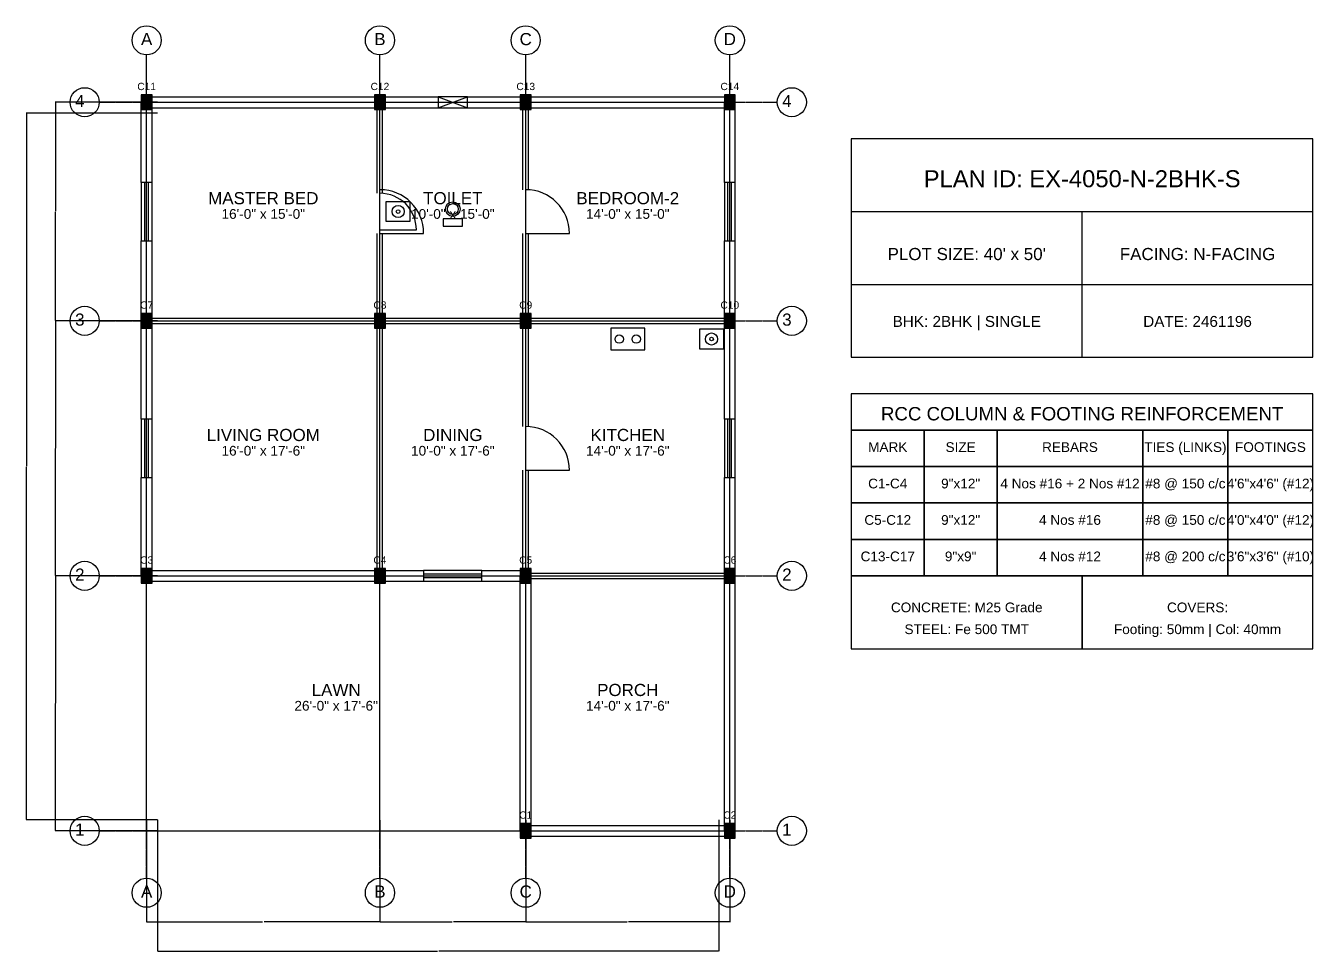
# Model space of a CAD drawing. Header units: inches. Extents: x -134 to 23580, y -99 to 23207.
# Drawn here: x 4900 to 5960, y 7401 to 8163 of the extents above; entities that cross this region are included whole.
import ezdxf
from ezdxf.enums import TextEntityAlignment as Align

# ---------------------------------------------------------------- set-up
doc = ezdxf.new("R2010")
doc.units = ezdxf.units.IN
doc.header["$MEASUREMENT"] = 0
doc.linetypes.add('CENTER', pattern=[2, 1.25, -0.25, 0.25, -0.25])
for name, color, linetype in [('A-COL-HATCH', 251, 'Continuous'), ('A-COLUMN', 1, 'Continuous'), ('A-DIM', 5, 'Continuous'), ('A-DOOR', 30, 'Continuous'), ('A-FIXTURE', 8, 'Continuous'), ('A-TEXT', 2, 'Continuous'), ('A-WALL-EXT', 7, 'Continuous'), ('A-WALL-INT', 9, 'Continuous'), ('A-WINDOW', 4, 'Continuous'), ('S-BEAM-FRAMING', 2, 'Continuous'), ('S-BUBBLE', 4, 'Continuous'), ('S-GRID-CENTER', 8, 'CENTER'), ('S-TABLE', 7, 'Continuous'), ('S-TEXT', 3, 'Continuous')]:
    doc.layers.add(name, color=color, linetype=linetype)
doc.styles.get("Standard").update_dxf_attribs({"font": 'arial.ttf'})
doc.dimstyles.get("Standard").update_dxf_attribs({"dimtxt": 0.18, "dimasz": 0.18, "dimexe": 0.18, "dimexo": 0.0625, "dimgap": 0.09, "dimtad": 0, "dimtih": 1, "dimtoh": 1, "dimdec": 4, "dimzin": 0, "dimdsep": 46, "dimtxsty": 'Standard', "dimcen": 0.09, "dimadec": 0, "dimazin": 0, "dimtfac": 1, "dimtdec": 4, "dimtofl": 0, "dimtmove": 0, "dimatfit": 3, "dimfxl": 1, "dimtolj": 1, "dimtzin": 0, "dimarcsym": 0})

# ---------------------------------------------------------------- blocks, each defined once
blk = doc.blocks.new('*D308')
at = {"layer": 'A-DIM', "color": 0, "lineweight": -2, "transparency": 16777216}
for p, q in [((5000, 7508.9), (5000, 7424.8)), ((5192, 7508.9), (5192, 7424.8)), ((5000.2, 7425), (5095.4, 7425)), ((5191.8, 7425), (5096.6, 7425))]:
    blk.add_line(p, q, dxfattribs=at)
at = {"layer": 'A-DIM', "color": 0, "transparency": 16777216}
for points in [[(5000.2, 7425), (5000.2, 7425), (5000, 7425)], [(5191.8, 7425), (5191.8, 7425), (5192, 7425)]]:
    blk.add_solid(points, dxfattribs=at)
at = {"layer": 'Defpoints', "color": 0, "transparency": 16777216}
for p in [(5000, 7509), (5192, 7509), (5192, 7425)]:
    blk.add_point(p, dxfattribs=at)
at = {"layer": 'A-DIM', "color": 0, "transparency": 16777216, "insert": (5096, 7425), "char_height": 0.18, "attachment_point": 5}
blk.add_mtext('\\A1;192.0000', dxfattribs=at)
blk = doc.blocks.new('*D309')
at = {"layer": 'A-DIM', "color": 0, "lineweight": -2, "transparency": 16777216}
for p, q in [((5192, 7508.9), (5192, 7424.8)), ((5312, 7508.9), (5312, 7424.8)), ((5192.2, 7425), (5251.4, 7425)), ((5311.8, 7425), (5252.6, 7425))]:
    blk.add_line(p, q, dxfattribs=at)
at = {"layer": 'A-DIM', "color": 0, "transparency": 16777216}
for points in [[(5192.2, 7425), (5192.2, 7425), (5192, 7425)], [(5311.8, 7425), (5311.8, 7425), (5312, 7425)]]:
    blk.add_solid(points, dxfattribs=at)
at = {"layer": 'Defpoints', "color": 0, "transparency": 16777216}
for p in [(5192, 7509), (5312, 7509), (5312, 7425)]:
    blk.add_point(p, dxfattribs=at)
at = {"layer": 'A-DIM', "color": 0, "transparency": 16777216, "insert": (5252, 7425), "char_height": 0.18, "attachment_point": 5}
blk.add_mtext('\\A1;120.0000', dxfattribs=at)
blk = doc.blocks.new('*D310')
at = {"layer": 'A-DIM', "color": 0, "lineweight": -2, "transparency": 16777216}
for p, q in [((5312, 7508.9), (5312, 7424.8)), ((5480, 7508.9), (5480, 7424.8)), ((5312.2, 7425), (5395.4, 7425)), ((5479.8, 7425), (5396.6, 7425))]:
    blk.add_line(p, q, dxfattribs=at)
at = {"layer": 'A-DIM', "color": 0, "transparency": 16777216}
for points in [[(5312.2, 7425), (5312.2, 7425), (5312, 7425)], [(5479.8, 7425), (5479.8, 7425), (5480, 7425)]]:
    blk.add_solid(points, dxfattribs=at)
at = {"layer": 'Defpoints', "color": 0, "transparency": 16777216}
for p in [(5312, 7509), (5480, 7509), (5480, 7425)]:
    blk.add_point(p, dxfattribs=at)
at = {"layer": 'A-DIM', "color": 0, "transparency": 16777216, "insert": (5396, 7425), "char_height": 0.18, "attachment_point": 5}
blk.add_mtext('\\A1;168.0000', dxfattribs=at)
blk = doc.blocks.new('*D311')
at = {"layer": 'A-DIM', "color": 0, "lineweight": -2, "transparency": 16777216}
for p, q in [((5009, 7508.9375), (5009, 7400.82)), ((5471, 7508.9375), (5471, 7400.82)), ((5009.18, 7401), (5239.393206, 7401)), ((5470.82, 7401), (5240.606794, 7401))]:
    blk.add_line(p, q, dxfattribs=at)
at = {"layer": 'A-DIM', "color": 0, "transparency": 16777216}
for points in [[(5009.18, 7401.03), (5009.18, 7400.97), (5009, 7401)], [(5470.82, 7401.03), (5470.82, 7400.97), (5471, 7401)]]:
    blk.add_solid(points, dxfattribs=at)
at = {"layer": 'Defpoints', "color": 0, "transparency": 16777216}
for p in [(5009, 7509), (5471, 7509), (5471, 7401)]:
    blk.add_point(p, dxfattribs=at)
at = {"layer": 'A-DIM', "color": 0, "transparency": 16777216, "insert": (5240, 7401), "char_height": 0.18, "attachment_point": 5}
blk.add_mtext('\\A1;462.0000', dxfattribs=at)
blk = doc.blocks.new('*D312')
at = {"layer": 'A-DIM', "color": 0, "lineweight": -2, "transparency": 16777216}
for p, q in [((5008.9, 7710), (4924.8, 7710)), ((4925, 7709.8), (4925, 7605.2)), ((4925, 7500.2), (4925, 7604.8)), ((5008.9, 7500), (4924.8, 7500))]:
    blk.add_line(p, q, dxfattribs=at)
at = {"layer": 'A-DIM', "color": 0, "transparency": 16777216}
for points in [[(4925, 7709.8), (4925, 7709.8), (4925, 7710)], [(4925, 7500.2), (4925, 7500.2), (4925, 7500)]]:
    blk.add_solid(points, dxfattribs=at)
at = {"layer": 'Defpoints', "color": 0, "transparency": 16777216}
for p in [(4925, 7710), (5009, 7710), (5009, 7500)]:
    blk.add_point(p, dxfattribs=at)
at = {"layer": 'A-DIM', "color": 0, "transparency": 16777216, "insert": (4925, 7605), "char_height": 0.18, "attachment_point": 5}
blk.add_mtext('\\A1;210.0000', dxfattribs=at)
blk = doc.blocks.new('*D313')
at = {"layer": 'A-DIM', "color": 0, "lineweight": -2, "transparency": 16777216}
for p, q in [((5008.9, 7920), (4924.8, 7920)), ((4925, 7919.8), (4925, 7815.2)), ((4925, 7710.2), (4925, 7814.8)), ((5008.9, 7710), (4924.8, 7710))]:
    blk.add_line(p, q, dxfattribs=at)
at = {"layer": 'A-DIM', "color": 0, "transparency": 16777216}
for points in [[(4925, 7919.8), (4925, 7919.8), (4925, 7920)], [(4925, 7710.2), (4925, 7710.2), (4925, 7710)]]:
    blk.add_solid(points, dxfattribs=at)
at = {"layer": 'Defpoints', "color": 0, "transparency": 16777216}
for p in [(4925, 7920), (5009, 7920), (5009, 7710)]:
    blk.add_point(p, dxfattribs=at)
at = {"layer": 'A-DIM', "color": 0, "transparency": 16777216, "insert": (4925, 7815), "char_height": 0.18, "attachment_point": 5}
blk.add_mtext('\\A1;210.0000', dxfattribs=at)
blk = doc.blocks.new('*D314')
at = {"layer": 'A-DIM', "color": 0, "lineweight": -2, "transparency": 16777216}
for p, q in [((5008.9, 8100), (4924.8, 8100)), ((4925, 8099.8), (4925, 8010.2)), ((4925, 7920.2), (4925, 8009.8)), ((5008.9, 7920), (4924.8, 7920))]:
    blk.add_line(p, q, dxfattribs=at)
at = {"layer": 'A-DIM', "color": 0, "transparency": 16777216}
for points in [[(4925, 8099.8), (4925, 8099.8), (4925, 8100)], [(4925, 7920.2), (4925, 7920.2), (4925, 7920)]]:
    blk.add_solid(points, dxfattribs=at)
at = {"layer": 'Defpoints', "color": 0, "transparency": 16777216}
for p in [(4925, 8100), (5009, 8100), (5009, 7920)]:
    blk.add_point(p, dxfattribs=at)
at = {"layer": 'A-DIM', "color": 0, "transparency": 16777216, "insert": (4925, 8010), "char_height": 0.18, "attachment_point": 5}
blk.add_mtext('\\A1;180.0000', dxfattribs=at)
blk = doc.blocks.new('*D315')
at = {"layer": 'A-DIM', "color": 0, "lineweight": -2, "transparency": 16777216}
for p, q in [((5008.9, 8091), (4900.8, 8091)), ((4901, 8090.8), (4901, 7800.2)), ((4901, 7509.2), (4901, 7799.8)), ((5008.9, 7509), (4900.8, 7509))]:
    blk.add_line(p, q, dxfattribs=at)
at = {"layer": 'A-DIM', "color": 0, "transparency": 16777216}
for points in [[(4901, 8090.8), (4901, 8090.8), (4901, 8091)], [(4901, 7509.2), (4901, 7509.2), (4901, 7509)]]:
    blk.add_solid(points, dxfattribs=at)
at = {"layer": 'Defpoints', "color": 0, "transparency": 16777216}
for p in [(4901, 8091), (5009, 8091), (5009, 7509)]:
    blk.add_point(p, dxfattribs=at)
at = {"layer": 'A-DIM', "color": 0, "transparency": 16777216, "insert": (4901, 7800), "char_height": 0.18, "attachment_point": 5}
blk.add_mtext('\\A1;582.0000', dxfattribs=at)

msp = doc.modelspace()

# ---------------------------------------------------------------- linework, layer by layer
at = {"layer": 'A-COL-HATCH'}
for points in [[(4995.5, 8094), (5004.5, 8094), (4995.5, 8106), (5004.5, 8106)], [(5187.5, 8094), (5196.5, 8094), (5187.5, 8106), (5196.5, 8106)], [(5307.5, 8094), (5316.5, 8094), (5307.5, 8106), (5316.5, 8106)], [(5475.5, 8094), (5484.5, 8094), (5475.5, 8106), (5484.5, 8106)], [(4995.5, 7914), (5004.5, 7914), (4995.5, 7926), (5004.5, 7926)], [(5187.5, 7914), (5196.5, 7914), (5187.5, 7926), (5196.5, 7926)], [(5307.5, 7914), (5316.5, 7914), (5307.5, 7926), (5316.5, 7926)], [(5475.5, 7914), (5484.5, 7914), (5475.5, 7926), (5484.5, 7926)], [(4995.5, 7704), (5004.5, 7704), (4995.5, 7716), (5004.5, 7716)], [(5187.5, 7704), (5196.5, 7704), (5187.5, 7716), (5196.5, 7716)], [(5307.5, 7704), (5316.5, 7704), (5307.5, 7716), (5316.5, 7716)], [(5475.5, 7704), (5484.5, 7704), (5475.5, 7716), (5484.5, 7716)], [(5307.5, 7494), (5316.5, 7494), (5307.5, 7506), (5316.5, 7506)], [(5475.5, 7494), (5484.5, 7494), (5475.5, 7506), (5484.5, 7506)]]:
    msp.add_solid(points, dxfattribs=at)
at = {"layer": 'A-COLUMN'}
for points in [[(4995.5, 8094), (5004.5, 8094), (5004.5, 8106), (4995.5, 8106)], [(5187.5, 8094), (5196.5, 8094), (5196.5, 8106), (5187.5, 8106)], [(5307.5, 8094), (5316.5, 8094), (5316.5, 8106), (5307.5, 8106)], [(5475.5, 8094), (5484.5, 8094), (5484.5, 8106), (5475.5, 8106)], [(4995.5, 7914), (5004.5, 7914), (5004.5, 7926), (4995.5, 7926)], [(5187.5, 7914), (5196.5, 7914), (5196.5, 7926), (5187.5, 7926)], [(5307.5, 7914), (5316.5, 7914), (5316.5, 7926), (5307.5, 7926)], [(5475.5, 7914), (5484.5, 7914), (5484.5, 7926), (5475.5, 7926)], [(4995.5, 7704), (5004.5, 7704), (5004.5, 7716), (4995.5, 7716)], [(5187.5, 7704), (5196.5, 7704), (5196.5, 7716), (5187.5, 7716)], [(5307.5, 7704), (5316.5, 7704), (5316.5, 7716), (5307.5, 7716)], [(5475.5, 7704), (5484.5, 7704), (5484.5, 7716), (5475.5, 7716)], [(5307.5, 7494), (5316.5, 7494), (5316.5, 7506), (5307.5, 7506)], [(5475.5, 7494), (5484.5, 7494), (5484.5, 7506), (5475.5, 7506)]]:
    msp.add_lwpolyline(points, close=True, dxfattribs=at)
at = {"layer": 'A-DOOR'}
for p, q in [((5192, 7995), (5222, 7995)), ((5192, 7992), (5228, 7992)), ((5312, 7992), (5348, 7992)), ((5312, 7797), (5348, 7797))]:
    msp.add_line(p, q, dxfattribs=at)
for centre, radius in [((5192, 7992), 36), ((5192, 7995), 30), ((5312, 7992), 36), ((5312, 7797), 36)]:
    msp.add_arc(centre, radius, 0, 90, dxfattribs=at)
at = {"layer": 'A-FIXTURE'}
for points in [[(5197, 8002), (5217, 8002), (5217, 8018), (5197, 8018)], [(5244, 7998), (5260, 7998), (5260, 8004), (5244, 8004)], [(5382, 7896), (5410, 7896), (5410, 7914), (5382, 7914)], [(5455, 7897), (5475, 7897), (5475, 7913), (5455, 7913)]]:
    msp.add_lwpolyline(points, close=True, dxfattribs=at)
for centre, radius in [((5207, 8010), 5), ((5252, 8012), 6), ((5252, 8012), 4.5), ((5207, 8010), 1.5), ((5389, 7905), 3.5), ((5403, 7905), 3.5), ((5465, 7905), 5), ((5465, 7905), 1.5)]:
    msp.add_circle(centre, radius, dxfattribs=at)
at = {"layer": 'A-WALL-EXT'}
for p, q in [((4995.5, 8034), (4995.5, 8100)), ((5000, 8104.5), (5192, 8104.5)), ((5004.5, 8034), (5004.5, 8100)), ((5192, 8104.5), (5240, 8104.5)), ((5264, 8104.5), (5312, 8104.5)), ((5312, 8104.5), (5480, 8104.5)), ((5475.5, 8034), (5475.5, 8100)), ((5484.5, 8034), (5484.5, 8100)), ((5000, 8095.5), (5192, 8095.5)), ((5192, 8095.5), (5240, 8095.5)), ((5264, 8095.5), (5312, 8095.5)), ((5312, 8095.5), (5480, 8095.5)), ((5580, 8010), (5960, 8010)), ((5770, 7890), (5770, 8010)), ((4995.5, 7920), (4995.5, 7986)), ((5004.5, 7920), (5004.5, 7986)), ((5475.5, 7920), (5475.5, 7986)), ((5484.5, 7920), (5484.5, 7986)), ((5580, 7950), (5960, 7950)), ((4995.5, 7839), (4995.5, 7920)), ((5004.5, 7839), (5004.5, 7920)), ((5475.5, 7839), (5475.5, 7920)), ((5484.5, 7839), (5484.5, 7920)), ((4995.5, 7710), (4995.5, 7791)), ((5004.5, 7710), (5004.5, 7791)), ((5475.5, 7710), (5475.5, 7791)), ((5484.5, 7710), (5484.5, 7791)), ((5000, 7714.5), (5192, 7714.5)), ((5000, 7705.5), (5192, 7705.5)), ((5192, 7714.5), (5228, 7714.5)), ((5192, 7705.5), (5228, 7705.5)), ((5276, 7714.5), (5312, 7714.5)), ((5276, 7705.5), (5312, 7705.5)), ((5307.5, 7500), (5307.5, 7710)), ((5316.5, 7500), (5316.5, 7710)), ((5475.5, 7500), (5475.5, 7710)), ((5484.5, 7500), (5484.5, 7710)), ((5312, 7504.5), (5480, 7504.5)), ((5312, 7495.5), (5480, 7495.5))]:
    msp.add_line(p, q, dxfattribs=at)
msp.add_lwpolyline([(5580, 7890), (5960, 7890), (5960, 8070), (5580, 8070)], close=True, dxfattribs=at)
at = {"layer": 'A-WALL-INT'}
for p, q in [((5189.75, 8025), (5189.75, 8100)), ((5194.25, 8025), (5194.25, 8100)), ((5309.75, 8028), (5309.75, 8100)), ((5314.25, 8028), (5314.25, 8100)), ((5189.75, 7920), (5189.75, 7992)), ((5194.25, 7920), (5194.25, 7992)), ((5309.75, 7920), (5309.75, 7992)), ((5314.25, 7920), (5314.25, 7992)), ((5000, 7922.25), (5192, 7922.25)), ((5000, 7917.75), (5192, 7917.75)), ((5189.75, 7710), (5189.75, 7920)), ((5192, 7922.25), (5312, 7922.25)), ((5192, 7917.75), (5312, 7917.75)), ((5194.25, 7710), (5194.25, 7920)), ((5309.75, 7833), (5309.75, 7920)), ((5312, 7922.25), (5480, 7922.25)), ((5312, 7917.75), (5480, 7917.75)), ((5314.25, 7833), (5314.25, 7920)), ((5309.75, 7710), (5309.75, 7797)), ((5314.25, 7710), (5314.25, 7797)), ((5312, 7712.25), (5480, 7712.25)), ((5312, 7707.75), (5480, 7707.75))]:
    msp.add_line(p, q, dxfattribs=at)
at = {"layer": 'A-WINDOW'}
for p, q in [((5240, 8095.5), (5264, 8104.5)), ((5240, 8104.5), (5264, 8095.5)), ((4998.5, 7986), (4998.5, 8034)), ((5001.5, 7986), (5001.5, 8034)), ((5478.5, 7986), (5478.5, 8034)), ((5481.5, 7986), (5481.5, 8034)), ((4998.5, 7791), (4998.5, 7839)), ((5001.5, 7791), (5001.5, 7839)), ((5478.5, 7791), (5478.5, 7839)), ((5481.5, 7791), (5481.5, 7839)), ((5228, 7711.5), (5276, 7711.5)), ((5228, 7708.5), (5276, 7708.5))]:
    msp.add_line(p, q, dxfattribs=at)
for points in [[(5240, 8095.5), (5264, 8095.5), (5264, 8104.5), (5240, 8104.5)], [(4995.5, 7986), (5004.5, 7986), (5004.5, 8034), (4995.5, 8034)], [(5475.5, 7986), (5484.5, 7986), (5484.5, 8034), (5475.5, 8034)], [(4995.5, 7791), (5004.5, 7791), (5004.5, 7839), (4995.5, 7839)], [(5475.5, 7791), (5484.5, 7791), (5484.5, 7839), (5475.5, 7839)], [(5228, 7705.5), (5276, 7705.5), (5276, 7714.5), (5228, 7714.5)]]:
    msp.add_lwpolyline(points, close=True, dxfattribs=at)
at = {"layer": 'S-BEAM-FRAMING'}
for p, q in [((5000, 7500), (5000, 8100)), ((5000, 8100), (5480, 8100)), ((5192, 7500), (5192, 8100)), ((5312, 7500), (5312, 8100)), ((5480, 7500), (5480, 8100)), ((5000, 7920), (5480, 7920)), ((5000, 7710), (5480, 7710)), ((5000, 7500), (5480, 7500))]:
    msp.add_line(p, q, dxfattribs=at)
at = {"layer": 'S-BUBBLE'}
for centre in [(5000, 8151), (5192, 8151), (5312, 8151), (5480, 8151), (4949, 8100), (5531, 8100), (4949, 7920), (5531, 7920), (4949, 7710), (5531, 7710), (4949, 7500), (5531, 7500), (5000, 7449), (5192, 7449), (5312, 7449), (5480, 7449)]:
    msp.add_circle(centre, 12, dxfattribs=at)
at = {"layer": 'S-GRID-CENTER'}
for p, q in [((5000, 7461), (5000, 8139)), ((5192, 7461), (5192, 8139)), ((5312, 7461), (5312, 8139)), ((5480, 7461), (5480, 8139)), ((4961, 8100), (5519, 8100)), ((4961, 7920), (5519, 7920)), ((4961, 7710), (5519, 7710)), ((4961, 7500), (5519, 7500))]:
    msp.add_line(p, q, dxfattribs=at)
at = {"layer": 'S-TABLE'}
for points in [[(5580, 7830), (5960, 7830), (5960, 7860), (5580, 7860)], [(5580, 7800), (5640, 7800), (5640, 7830), (5580, 7830)], [(5640, 7800), (5700, 7800), (5700, 7830), (5640, 7830)], [(5700, 7800), (5820, 7800), (5820, 7830), (5700, 7830)], [(5820, 7800), (5890, 7800), (5890, 7830), (5820, 7830)], [(5890, 7800), (5960, 7800), (5960, 7830), (5890, 7830)], [(5580, 7770), (5640, 7770), (5640, 7800), (5580, 7800)], [(5640, 7770), (5700, 7770), (5700, 7800), (5640, 7800)], [(5700, 7770), (5820, 7770), (5820, 7800), (5700, 7800)], [(5820, 7770), (5890, 7770), (5890, 7800), (5820, 7800)], [(5890, 7770), (5960, 7770), (5960, 7800), (5890, 7800)], [(5580, 7740), (5640, 7740), (5640, 7770), (5580, 7770)], [(5640, 7740), (5700, 7740), (5700, 7770), (5640, 7770)], [(5700, 7740), (5820, 7740), (5820, 7770), (5700, 7770)], [(5820, 7740), (5890, 7740), (5890, 7770), (5820, 7770)], [(5890, 7740), (5960, 7740), (5960, 7770), (5890, 7770)], [(5580, 7710), (5640, 7710), (5640, 7740), (5580, 7740)], [(5640, 7710), (5700, 7710), (5700, 7740), (5640, 7740)], [(5700, 7710), (5820, 7710), (5820, 7740), (5700, 7740)], [(5820, 7710), (5890, 7710), (5890, 7740), (5820, 7740)], [(5890, 7710), (5960, 7710), (5960, 7740), (5890, 7740)], [(5580, 7650), (5770, 7650), (5770, 7710), (5580, 7710)], [(5770, 7650), (5960, 7650), (5960, 7710), (5770, 7710)]]:
    msp.add_lwpolyline(points, close=True, dxfattribs=at)

# ---------------------------------------------------------------- texts
at = {"layer": 'A-TEXT'}
for s, height, p in [('C11', 6, (5000, 8110)), ('C12', 6, (5192, 8110)), ('C13', 6, (5312, 8110)), ('C14', 6, (5480, 8110)), ('PLAN ID: EX-4050-N-2BHK-S', 14, (5770, 8030)), ('MASTER BED', 10, (5096, 8016)), ('TOILET', 10, (5252, 8016)), ('BEDROOM-2', 10, (5396, 8016)), ('16\'-0" x 15\'-0"', 8, (5096, 8004)), ('10\'-0" x 15\'-0"', 8, (5252, 8004)), ('14\'-0" x 15\'-0"', 8, (5396, 8004)), ("PLOT SIZE: 40' x 50'", 10, (5675, 7970)), ('FACING: N-FACING', 10, (5865, 7970)), ('C7', 6, (5000, 7930)), ('C8', 6, (5192, 7930)), ('C9', 6, (5312, 7930)), ('C10', 6, (5480, 7930)), ('BHK: 2BHK | SINGLE', 9, (5675, 7915)), ('DATE: 2461196', 9, (5865, 7915)), ('LIVING ROOM', 10, (5096, 7821)), ('DINING', 10, (5252, 7821)), ('KITCHEN', 10, (5396, 7821)), ('16\'-0" x 17\'-6"', 8, (5096, 7809)), ('10\'-0" x 17\'-6"', 8, (5252, 7809)), ('14\'-0" x 17\'-6"', 8, (5396, 7809)), ('C3', 6, (5000, 7720)), ('C4', 6, (5192, 7720)), ('C5', 6, (5312, 7720)), ('C6', 6, (5480, 7720)), ('LAWN', 10, (5156, 7611)), ('PORCH', 10, (5396, 7611)), ('26\'-0" x 17\'-6"', 8, (5156, 7599)), ('14\'-0" x 17\'-6"', 8, (5396, 7599)), ('C1', 6, (5312, 7510)), ('C2', 6, (5480, 7510))]:
    msp.add_text(s, height=height, dxfattribs=at).set_placement(p, align=Align.CENTER)
at = {"layer": 'S-TEXT'}
for s, height, p in [('A', 10, (5000, 8147)), ('B', 10, (5192, 8147)), ('C', 10, (5312, 8147)), ('D', 10, (5480, 8147)), ('4', 10, (4945, 8096)), ('4', 10, (5527, 8096)), ('3', 10, (4945, 7916)), ('3', 10, (5527, 7916)), ('RCC COLUMN & FOOTING REINFORCEMENT', 11, (5770, 7838)), ('MARK', 8, (5610, 7812)), ('SIZE', 8, (5670, 7812)), ('REBARS', 8, (5760, 7812)), ('TIES (LINKS)', 8, (5855, 7812)), ('FOOTINGS', 8, (5925, 7812)), ('C1-C4', 8, (5610, 7782)), ('9"x12"', 8, (5670, 7782)), ('4 Nos #16 + 2 Nos #12', 8, (5760, 7782)), ('#8 @ 150 c/c', 8, (5855, 7782)), ('4\'6"x4\'6" (#12)', 8, (5925, 7782)), ('C5-C12', 8, (5610, 7752)), ('9"x12"', 8, (5670, 7752)), ('4 Nos #16', 8, (5760, 7752)), ('#8 @ 150 c/c', 8, (5855, 7752)), ('4\'0"x4\'0" (#12)', 8, (5925, 7752)), ('C13-C17', 8, (5610, 7722)), ('9"x9"', 8, (5670, 7722)), ('4 Nos #12', 8, (5760, 7722)), ('#8 @ 200 c/c', 8, (5855, 7722)), ('3\'6"x3\'6" (#10)', 8, (5925, 7722)), ('2', 10, (4945, 7706)), ('2', 10, (5527, 7706)), ('CONCRETE: M25 Grade', 8, (5675, 7680)), ('COVERS:', 8, (5865, 7680)), ('STEEL: Fe 500 TMT', 8, (5675, 7662)), ('Footing: 50mm | Col: 40mm', 8, (5865, 7662)), ('1', 10, (4945, 7496)), ('1', 10, (5527, 7496)), ('A', 10, (5000, 7445)), ('B', 10, (5192, 7445)), ('C', 10, (5312, 7445)), ('D', 10, (5480, 7445))]:
    msp.add_text(s, height=height, dxfattribs=at).set_placement(p, align=Align.CENTER)

# ---------------------------------------------------------------- dimensions: what is measured, and where the dimension line sits
at = {"layer": 'A-DIM'}
for base, p1, p2, picture, middle in [((4925, 8100), (5009, 7920), (5009, 8100), '*D314', (4925, 8010)), ((4901, 8091), (5009, 7509), (5009, 8091), '*D315', (4901, 7800)), ((4925, 7920), (5009, 7710), (5009, 7920), '*D313', (4925, 7815)), ((4925, 7710), (5009, 7500), (5009, 7710), '*D312', (4925, 7605))]:
    dim = msp.add_linear_dim(base=base, p1=p1, p2=p2, angle=90, dimstyle='Standard', dxfattribs=at)
    dim.commit()
    dim.dimension.update_dxf_attribs({"geometry": picture, "text_midpoint": middle})
for base, p1, p2, picture, middle in [((5192, 7425), (5000, 7509), (5192, 7509), '*D308', (5096, 7425)), ((5471, 7401), (5009, 7509), (5471, 7509), '*D311', (5240, 7401)), ((5312, 7425), (5192, 7509), (5312, 7509), '*D309', (5252, 7425)), ((5480, 7425), (5312, 7509), (5480, 7509), '*D310', (5396, 7425))]:
    dim = msp.add_linear_dim(base=base, p1=p1, p2=p2, dimstyle='Standard', dxfattribs=at)
    dim.commit()
    dim.dimension.update_dxf_attribs({"geometry": picture, "text_midpoint": middle})

doc.saveas('drawing.dxf')
